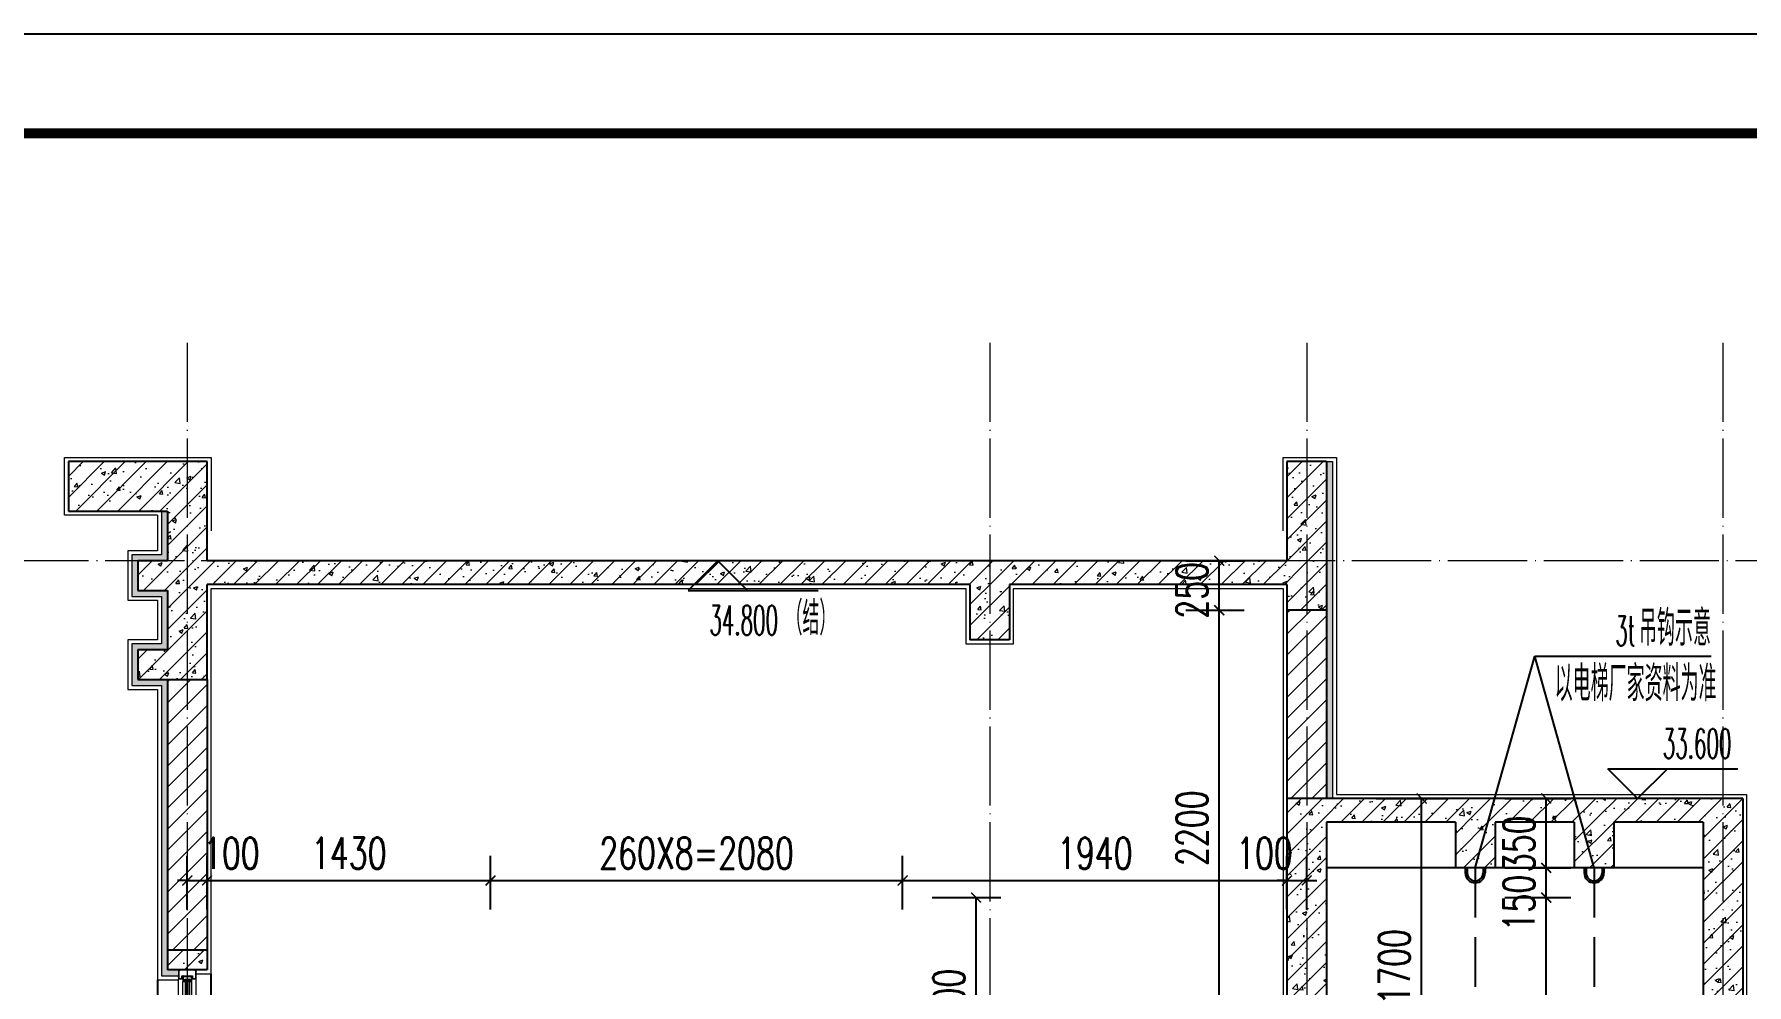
# Model space of a CAD drawing. Extents: x -1058961 to 23600, y -449123 to 2751847.
# Drawn here: x -61607 to -52964, y 42420 to 47216 of the extents above; entities that cross this region are included whole.
import ezdxf

# ---------------------------------------------------------------- set-up
doc = ezdxf.new("R2010")
doc.units = 0
doc.header["$LTSCALE"] = 1000
doc.linetypes.add('DASH', pattern=[0.35, 0.25, -0.1])
doc.linetypes.add('DOTE', pattern=[2.42, 2, -0.2, 0.02, -0.2])
doc.layers.get('0').update_dxf_attribs({"linetype": 'CONTINUOUS'})
doc.layers.get('DEFPOINTS').update_dxf_attribs({"linetype": 'CONTINUOUS'})
for name, color, linetype in [('-TK', 7, 'CONTINUOUS'), ('DIM_ELEV', 3, 'CONTINUOUS'), ('DIM_IDEN', 67, 'CONTINUOUS'), ('PUB_DIM', 3, 'CONTINUOUS'), ('PUB_TEXT', 2, 'CONTINUOUS'), ('WALL', 5, 'CONTINUOUS'), ('尺寸标注', 86, 'CONTINUOUS'), ('看线', 251, 'CONTINUOUS'), ('立面-看线', 251, 'CONTINUOUS'), ('设备', 253, 'CONTINUOUS')]:
    doc.layers.add(name, color=color, linetype=linetype)
for name, color, linetype, lineweight in [('DOTE', 19, 'DOTE', 9), ('PUB_HATCH', 8, 'CONTINUOUS', 9), ('S_WINDOW', 144, 'CONTINUOUS', 15), ('内粉刷', 37, 'CONTINUOUS', 9), ('细细', 250, 'CONTINUOUS', 0)]:
    doc.layers.add(name, color=color, linetype=linetype, lineweight=lineweight)
doc.styles.add('_TCH_DIM', font='SIMPLEX.shx', dxfattribs={"width": 0.7, "bigfont": 'GBCBIG.shx'})
doc.styles.add('_TCH_DIM_T3', font='SIMPLEX', dxfattribs={"width": 0.705882, "bigfont": 'GBCBIG'})
doc.styles.add('DIM_FONT_T3', font='SIMPLEX', dxfattribs={"width": 0.705882, "bigfont": 'GBCBIG'})
doc.dimstyles.new('_TCH_ARCH&&50', dxfattribs={"dimtxt": 157.5, "dimasz": 50, "dimexe": 125, "dimexo": 150, "dimgap": 58.75, "dimtad": 1, "dimdec": 0, "dimzin": 0, "dimdsep": 46, "dimtxsty": '_TCH_DIM_T3', "dimblk": 'ARCHTICK', "dimcen": 0.09, "dimclrt": 7, "dimazin": 0, "dimtfac": 1, "dimtdec": 0, "dimtix": 1, "dimtmove": 2, "dimatfit": 3, "dimldrblk": 'ARCHTICK', "dimfxl": 0, "dimtolj": 1, "dimtzin": 0, "dimarcsym": 0})
pattern_1 = [(315, (-218910.2607, -140541.0897), (-1.767766953, -1.767766953), []), (315, (-218909.0822, -140541.0897), (-1.767766953, -1.767766953), [])]
pattern_2 = [(315, (-218910.2607, -141979.3279), (-1.767766953, -1.767766953), []), (315, (-218909.0822, -141979.3279), (-1.767766953, -1.767766953), [])]
pattern_3 = [(45, (-1018747.41, 119642.004), (-53.03303, 53.03303), [])]
pattern_4 = [(45, (-1018747.41, 119588.15), (-53.0330086, 53.0330086), []), (50, (-1018747.41, 119588.15), (215.178055, -18.82564), [22.5, -247.5]), (355, (-1018747.41, 119588.15), (-41.6254, 225.65764), [18, -198]), (100.4514, (-1018729.48, 119586.58), (173.552815, 206.831863), [19.122057, -210.342634]), (46.1842, (-1018747.4, 119648.15), (320.172315, -49.655704), [33.75, -371.25]), (96.6356, (-1018720.73, 119644), (280.39881, 292.23536), [28.68309, -315.5139]), (351.1842, (-1018747.4, 119648.15), (280.39858, 292.23558), [27, -297]), (21, (-1018717.41, 119633.15), (179.072116, -120.785667), [22.5, -247.5]), (326, (-1018717.41, 119633.15), (72.9946, 217.545014), [18, -198]), (71.4514, (-1018702.49, 119623.08), (252.06679, 96.75915), [19.122057, -210.342634]), (37.5, (-1018747.41, 119588.15), (3.6479566, 99.868156), [0, -195.6, 0, -201, 0, -198.75]), (7.5, (-1018747.41, 119588.15), (78.920861, 118.323514), [0, -114.6, 0, -191.1, 0, -75.75]), (327.5, (-1018814.31, 119588.15), (160.146731, -6.7664615), [0, -75, 0, -234, 0, -310.5]), (317.5, (-1018844.31, 119588.15), (174.95585, 30.031495), [0, -97.5, 0, -155.4, 0, -220.5])]

# ---------------------------------------------------------------- blocks, each defined once
blk = doc.blocks.new('A1')
blk.add_lwpolyline([(0, 59400), (0, 0), (84100, 0), (84100, 59400)], close=True)
at = {"const_width": 100}
blk.add_lwpolyline([(2500, 58400), (2500, 1000), (83100, 1000), (83100, 58400)], close=True, dxfattribs=at)
blk = doc.blocks.new('zrszerf')
at = {"layer": '细细'}
h = blk.add_hatch(dxfattribs=at)
h.set_pattern_fill('金属', color=256, style=0)
h.set_pattern_definition(pattern_1)
h.paths.add_polyline_path([(257694.9, 608543.3), (257714.9, 608543.3), (257714.9, 608556.8), (257764.9, 608556.8), (257764.9, 608543.3), (257784.9, 608543.3), (257784.9, 608588.3), (257694.9, 608588.3)])
h.paths.add_polyline_path([(257712.9, 608558.8), (257712.9, 608545.3), (257696.9, 608545.3), (257696.9, 608586.3), (257782.9, 608586.3), (257782.9, 608545.3), (257766.9, 608545.3), (257766.9, 608558.8)], flags=16)
h = blk.add_hatch(dxfattribs=at)
h.set_pattern_fill('金属', color=256, style=0)
h.set_pattern_definition(pattern_1)
h.paths.add_polyline_path([(257762.4, 608554.8), (257762.4, 608529.8), (257750.4, 608529.8), (257750.4, 608539.8), (257729.4, 608539.8), (257729.4, 608529.8), (257717.4, 608529.8), (257717.4, 608554.8)])
h.paths.add_polyline_path([(257719.4, 608552.8), (257719.4, 608531.8), (257727.4, 608531.8), (257727.4, 608541.8), (257752.4, 608541.8), (257752.4, 608531.8), (257760.4, 608531.8), (257760.4, 608552.8)], flags=16)
h = blk.add_hatch(color=256, dxfattribs=at)
edge = h.paths.add_edge_path()
edge.add_line((257735.4, 608539.8), (257735.4, 608527.8))
edge.add_arc((257739.9, 608519.5), 9.44, 61.51755, 118.48245, ccw=False)
edge.add_line((257744.4, 608527.8), (257744.4, 608539.8))
edge.add_arc((257739.9, 608548.1), 9.44, 241.51755, 298.48245, ccw=False)
h = blk.add_hatch(dxfattribs=at)
h.set_pattern_fill('金属', color=256, style=0)
h.set_pattern_definition(pattern_2)
h.paths.add_polyline_path([(257694.9, 607233.3), (257714.9, 607233.3), (257714.9, 607219.8), (257764.9, 607219.8), (257764.9, 607233.3), (257784.9, 607233.3), (257784.9, 607188.3), (257694.9, 607188.3)])
h.paths.add_polyline_path([(257712.9, 607217.8), (257712.9, 607231.3), (257696.9, 607231.3), (257696.9, 607190.3), (257782.9, 607190.3), (257782.9, 607231.3), (257766.9, 607231.3), (257766.9, 607217.8)], flags=16)
h = blk.add_hatch(dxfattribs=at)
h.set_pattern_fill('金属', color=256, style=0)
h.set_pattern_definition(pattern_2)
h.paths.add_polyline_path([(257762.4, 607221.8), (257762.4, 607246.8), (257750.4, 607246.8), (257750.4, 607236.8), (257729.4, 607236.8), (257729.4, 607246.8), (257717.4, 607246.8), (257717.4, 607221.8)])
h.paths.add_polyline_path([(257719.4, 607223.8), (257719.4, 607244.8), (257727.4, 607244.8), (257727.4, 607234.8), (257752.4, 607234.8), (257752.4, 607244.8), (257760.4, 607244.8), (257760.4, 607223.8)], flags=16)
h = blk.add_hatch(color=256, dxfattribs=at)
edge = h.paths.add_edge_path()
edge.add_line((257735.4, 607236.8), (257735.4, 607248.8))
edge.add_arc((257739.9, 607257.1), 9.44, 241.51755, 298.48245)
edge.add_line((257744.4, 607248.8), (257744.4, 607236.8))
edge.add_arc((257739.9, 607228.5), 9.44, 61.51755, 118.48245)
at = {"layer": 'S_WINDOW'}
for p, q in [((257694.9, 607233.3), (257694.9, 608543.3)), ((257717.4, 607246.8), (257717.4, 608529.8)), ((257762.4, 607246.8), (257762.4, 608529.8)), ((257784.9, 607233.3), (257784.9, 608543.3))]:
    blk.add_line(p, q, dxfattribs=at)
for points in [[(257784.9, 608588.3), (257784.9, 608543.3), (257764.9, 608543.3), (257764.9, 608556.8), (257714.9, 608556.8), (257714.9, 608543.3), (257694.9, 608543.3), (257694.9, 608588.3)], [(257782.9, 608586.3), (257782.9, 608545.3), (257766.9, 608545.3), (257766.9, 608558.8), (257712.9, 608558.8), (257712.9, 608545.3), (257696.9, 608545.3), (257696.9, 608586.3)], [(257762.4, 608554.8), (257762.4, 608529.8), (257750.4, 608529.8), (257750.4, 608539.8), (257729.4, 608539.8), (257729.4, 608529.8), (257717.4, 608529.8), (257717.4, 608554.8)], [(257760.4, 608552.8), (257760.4, 608531.8), (257752.4, 608531.8), (257752.4, 608541.8), (257727.4, 608541.8), (257727.4, 608531.8), (257719.4, 608531.8), (257719.4, 608552.8)], [(257784.9, 607188.3), (257784.9, 607233.3), (257764.9, 607233.3), (257764.9, 607219.8), (257714.9, 607219.8), (257714.9, 607233.3), (257694.9, 607233.3), (257694.9, 607188.3)], [(257782.9, 607190.3), (257782.9, 607231.3), (257766.9, 607231.3), (257766.9, 607217.8), (257712.9, 607217.8), (257712.9, 607231.3), (257696.9, 607231.3), (257696.9, 607190.3)], [(257762.4, 607221.8), (257762.4, 607246.8), (257750.4, 607246.8), (257750.4, 607236.8), (257729.4, 607236.8), (257729.4, 607246.8), (257717.4, 607246.8), (257717.4, 607221.8)], [(257760.4, 607223.8), (257760.4, 607244.8), (257752.4, 607244.8), (257752.4, 607234.8), (257727.4, 607234.8), (257727.4, 607244.8), (257719.4, 607244.8), (257719.4, 607223.8)]]:
    blk.add_lwpolyline(points, close=True, dxfattribs=at)
at = {"layer": '细细'}
for points in [[(257729.4, 608529.8), (257729.4, 607246.8)], [(257735.4, 607248.8), (257735.4, 608539.8)], [(257744.4, 607248.8), (257744.4, 608539.8)], [(257750.4, 608529.8), (257750.4, 607246.8)]]:
    blk.add_lwpolyline(points, dxfattribs=at)
for points in [[(257735.4, 608539.8), (257735.4, 608527.8, -0.253805), (257744.4, 608527.8), (257744.4, 608539.8, -0.253805)], [(257735.4, 607236.8), (257735.4, 607248.8, 0.253805), (257744.4, 607248.8), (257744.4, 607236.8, 0.253805)]]:
    blk.add_lwpolyline(points, format="xyb", close=True, dxfattribs=at)
blk = doc.blocks.new('_ArchTick')
at = {"color": 0, "linetype": 'ByBlock', "const_width": 0.15}
blk.add_lwpolyline([(-0.5, -0.5), (0.5, 0.5)], dxfattribs=at)
blk = doc.blocks.new('*D2626')
at = {"layer": 'DEFPOINTS', "color": 0}
for p in [(-57224.1, 42859.7), (-56852.9, 42859.7), (-57224.1, 41759.7)]:
    blk.add_point(p, dxfattribs=at)
at = {"layer": '尺寸标注', "color": 0, "lineweight": -2}
for p, q in [((-57074.1, 42859.7), (-56727.9, 42859.7)), ((-56852.9, 41759.7), (-56852.9, 42859.7)), ((-57074.1, 41759.7), (-56727.9, 41759.7))]:
    blk.add_line(p, q, dxfattribs=at)
at = {"layer": '尺寸标注', "color": 0, "lineweight": -2, "xscale": 50, "yscale": 50, "zscale": 50}
for p, rotation in [((-56852.9, 42859.7), 90), ((-56852.9, 41759.7), 270)]:
    blk.add_blockref('_ArchTick', p, dxfattribs=dict(at, rotation=rotation))
at = {"layer": '尺寸标注', "color": 7, "insert": (-56990.4, 42309.7), "char_height": 157.5, "attachment_point": 5, "rotation": 90, "style": '_TCH_DIM_T3'}
blk.add_mtext('\\A1;1100', dxfattribs=at)
blk = doc.blocks.new('*D2644')
at = {"layer": 'DEFPOINTS', "color": 0}
for p in [(-55944.9, 44559.7), (-55625.9, 44559.7), (-55944.9, 44309.7)]:
    blk.add_point(p, dxfattribs=at)
at = {"layer": '尺寸标注', "color": 0, "lineweight": -2}
for p, q in [((-55794.9, 44559.7), (-55500.9, 44559.7)), ((-55625.9, 44309.7), (-55625.9, 44559.7)), ((-55794.9, 44309.7), (-55500.9, 44309.7))]:
    blk.add_line(p, q, dxfattribs=at)
at = {"layer": '尺寸标注', "color": 0, "lineweight": -2, "xscale": 50, "yscale": 50, "zscale": 50}
for p, rotation in [((-55625.9, 44559.7), 90), ((-55625.9, 44309.7), 270)]:
    blk.add_blockref('_ArchTick', p, dxfattribs=dict(at, rotation=rotation))
at = {"layer": '尺寸标注', "color": 7, "insert": (-55763.4, 44410.3), "char_height": 157.5, "attachment_point": 5, "rotation": 90, "style": '_TCH_DIM_T3'}
blk.add_mtext('\\A1;250', dxfattribs=at)
blk = doc.blocks.new('*D2645')
at = {"layer": 'DEFPOINTS', "color": 0}
for p in [(-55944.9, 44309.7), (-55625.9, 44309.7), (-55944.9, 42109.7)]:
    blk.add_point(p, dxfattribs=at)
at = {"layer": '尺寸标注', "color": 0, "lineweight": -2}
for p, q in [((-55794.9, 44309.7), (-55500.9, 44309.7)), ((-55625.9, 42109.7), (-55625.9, 44309.7)), ((-55794.9, 42109.7), (-55500.9, 42109.7))]:
    blk.add_line(p, q, dxfattribs=at)
at = {"layer": '尺寸标注', "color": 0, "lineweight": -2, "xscale": 50, "yscale": 50, "zscale": 50}
for p, rotation in [((-55625.9, 44309.7), 90), ((-55625.9, 42109.7), 270)]:
    blk.add_blockref('_ArchTick', p, dxfattribs=dict(at, rotation=rotation))
at = {"layer": '尺寸标注', "color": 7, "insert": (-55763.4, 43209.7), "char_height": 157.5, "attachment_point": 5, "rotation": 90, "style": '_TCH_DIM_T3'}
blk.add_mtext('\\A1;2200', dxfattribs=at)
blk = doc.blocks.new('*D2658')
at = {"layer": 'DEFPOINTS', "color": 0}
for p in [(-54984.1, 43359.7), (-54604.5, 43359.7), (-54984.1, 41659.7)]:
    blk.add_point(p, dxfattribs=at)
at = {"layer": 'PUB_DIM', "color": 0, "lineweight": -2}
for p, q in [((-54834.1, 43359.7), (-54479.5, 43359.7)), ((-54604.5, 41659.7), (-54604.5, 43359.7)), ((-54834.1, 41659.7), (-54479.5, 41659.7))]:
    blk.add_line(p, q, dxfattribs=at)
at = {"layer": 'PUB_DIM', "color": 0, "lineweight": -2, "xscale": 50, "yscale": 50, "zscale": 50}
for p, rotation in [((-54604.5, 43359.7), 90), ((-54604.5, 41659.7), 270)]:
    blk.add_blockref('_ArchTick', p, dxfattribs=dict(at, rotation=rotation))
at = {"layer": 'PUB_DIM', "color": 7, "insert": (-54742, 42509.7), "char_height": 157.5, "attachment_point": 5, "rotation": 90, "style": '_TCH_DIM_T3'}
blk.add_mtext('\\A1;1700', dxfattribs=at)
blk = doc.blocks.new('*D2659')
at = {"layer": 'DEFPOINTS', "color": 0}
for p in [(-55184.1, 42945.9), (-55284.1, 42650.1), (-55184.1, 42650.1)]:
    blk.add_point(p, dxfattribs=at)
at = {"layer": '尺寸标注', "color": 0, "lineweight": -2}
for p, q in [((-55284.1, 42800.1), (-55284.1, 43070.9)), ((-55184.1, 42800.1), (-55184.1, 43070.9)), ((-55284.1, 42945.9), (-55334.1, 42945.9)), ((-55284.1, 42945.9), (-55184.1, 42945.9)), ((-55184.1, 42945.9), (-55134.1, 42945.9))]:
    blk.add_line(p, q, dxfattribs=at)
at = {"layer": '尺寸标注', "color": 0, "lineweight": -2, "xscale": 50, "yscale": 50, "zscale": 50}
blk.add_blockref('_ArchTick', (-55284.1, 42945.9), dxfattribs=at)
at = {"layer": '尺寸标注', "color": 0, "lineweight": -2, "xscale": 50, "yscale": 50, "zscale": 50, "rotation": 180}
blk.add_blockref('_ArchTick', (-55184.1, 42945.9), dxfattribs=at)
at = {"layer": '尺寸标注', "color": 7, "insert": (-55397.9, 43083.4), "char_height": 157.5, "attachment_point": 5, "style": '_TCH_DIM_T3'}
blk.add_mtext('\\A1;100', dxfattribs=at)
blk = doc.blocks.new('*D2660')
at = {"layer": 'DEFPOINTS', "color": 0}
for p in [(-55284.1, 42945.9), (-57224, 42650.1), (-55284.1, 42650.1)]:
    blk.add_point(p, dxfattribs=at)
at = {"layer": '尺寸标注', "color": 0, "lineweight": -2}
for p, q in [((-57224, 42800.1), (-57224, 43070.9)), ((-55284.1, 42800.1), (-55284.1, 43070.9)), ((-57224, 42945.9), (-55284.1, 42945.9))]:
    blk.add_line(p, q, dxfattribs=at)
at = {"layer": '尺寸标注', "color": 0, "lineweight": -2, "xscale": 50, "yscale": 50, "zscale": 50, "rotation": 180}
blk.add_blockref('_ArchTick', (-57224, 42945.9), dxfattribs=at)
at = {"layer": '尺寸标注', "color": 0, "lineweight": -2, "xscale": 50, "yscale": 50, "zscale": 50}
blk.add_blockref('_ArchTick', (-55284.1, 42945.9), dxfattribs=at)
at = {"layer": '尺寸标注', "color": 7, "insert": (-56254.1, 43083.4), "char_height": 157.5, "attachment_point": 5, "style": '_TCH_DIM_T3'}
blk.add_mtext('\\A1;1940', dxfattribs=at)
blk = doc.blocks.new('*D2661')
at = {"layer": 'DEFPOINTS', "color": 0}
for p in [(-57224, 42945.9), (-59304, 42650.1), (-57224, 42650.1)]:
    blk.add_point(p, dxfattribs=at)
at = {"layer": '尺寸标注', "color": 0, "lineweight": -2}
for p, q in [((-59304, 42800.1), (-59304, 43070.9)), ((-57224, 42800.1), (-57224, 43070.9)), ((-59304, 42945.9), (-57224, 42945.9))]:
    blk.add_line(p, q, dxfattribs=at)
at = {"layer": '尺寸标注', "color": 0, "lineweight": -2, "xscale": 50, "yscale": 50, "zscale": 50, "rotation": 180}
blk.add_blockref('_ArchTick', (-59304, 42945.9), dxfattribs=at)
at = {"layer": '尺寸标注', "color": 0, "lineweight": -2, "xscale": 50, "yscale": 50, "zscale": 50}
blk.add_blockref('_ArchTick', (-57224, 42945.9), dxfattribs=at)
at = {"layer": '尺寸标注', "color": 7, "insert": (-58264, 43083.4), "char_height": 157.5, "attachment_point": 5, "style": '_TCH_DIM_T3'}
blk.add_mtext('\\A1;260X8=2080', dxfattribs=at)
blk = doc.blocks.new('*D2662')
at = {"layer": 'DEFPOINTS', "color": 0}
for p in [(-59304, 42945.9), (-60734.1, 42650.1), (-59304, 42650.1)]:
    blk.add_point(p, dxfattribs=at)
at = {"layer": '尺寸标注', "color": 0, "lineweight": -2}
for p, q in [((-60734.1, 42800.1), (-60734.1, 43070.9)), ((-59304, 42800.1), (-59304, 43070.9)), ((-60734.1, 42945.9), (-59304, 42945.9))]:
    blk.add_line(p, q, dxfattribs=at)
at = {"layer": '尺寸标注', "color": 0, "lineweight": -2, "xscale": 50, "yscale": 50, "zscale": 50, "rotation": 180}
blk.add_blockref('_ArchTick', (-60734.1, 42945.9), dxfattribs=at)
at = {"layer": '尺寸标注', "color": 0, "lineweight": -2, "xscale": 50, "yscale": 50, "zscale": 50}
blk.add_blockref('_ArchTick', (-59304, 42945.9), dxfattribs=at)
at = {"layer": '尺寸标注', "color": 7, "insert": (-60019.1, 43083.4), "char_height": 157.5, "attachment_point": 5, "style": '_TCH_DIM_T3'}
blk.add_mtext('\\A1;1430', dxfattribs=at)
blk = doc.blocks.new('*D2663')
at = {"layer": 'DEFPOINTS', "color": 0}
for p in [(-60734.1, 42945.9), (-60834.1, 42650.1), (-60734.1, 42650.1)]:
    blk.add_point(p, dxfattribs=at)
at = {"layer": '尺寸标注', "color": 0, "lineweight": -2}
for p, q in [((-60834.1, 42800.1), (-60834.1, 43070.9)), ((-60734.1, 42800.1), (-60734.1, 43070.9)), ((-60834.1, 42945.9), (-60884.1, 42945.9)), ((-60834.1, 42945.9), (-60734.1, 42945.9)), ((-60734.1, 42945.9), (-60684.1, 42945.9))]:
    blk.add_line(p, q, dxfattribs=at)
at = {"layer": '尺寸标注', "color": 0, "lineweight": -2, "xscale": 50, "yscale": 50, "zscale": 50}
blk.add_blockref('_ArchTick', (-60834.1, 42945.9), dxfattribs=at)
at = {"layer": '尺寸标注', "color": 0, "lineweight": -2, "xscale": 50, "yscale": 50, "zscale": 50, "rotation": 180}
blk.add_blockref('_ArchTick', (-60734.1, 42945.9), dxfattribs=at)
at = {"layer": '尺寸标注', "color": 7, "insert": (-60611.9, 43083.4), "char_height": 157.5, "attachment_point": 5, "style": '_TCH_DIM_T3'}
blk.add_mtext('\\A1;100', dxfattribs=at)
blk = doc.blocks.new('*D2666')
at = {"layer": 'DEFPOINTS', "color": 0}
for p in [(-54334.1, 42859.7), (-53975.7, 42859.7), (-54334.1, 38759.7)]:
    blk.add_point(p, dxfattribs=at)
at = {"layer": 'PUB_DIM', "color": 0, "lineweight": -2}
for p, q in [((-54184.1, 42859.7), (-53850.7, 42859.7)), ((-53975.7, 38759.7), (-53975.7, 42859.7)), ((-54184.1, 38759.7), (-53850.7, 38759.7))]:
    blk.add_line(p, q, dxfattribs=at)
at = {"layer": 'PUB_DIM', "color": 0, "lineweight": -2, "xscale": 50, "yscale": 50, "zscale": 50}
for p, rotation in [((-53975.7, 42859.7), 90), ((-53975.7, 38759.7), 270)]:
    blk.add_blockref('_ArchTick', p, dxfattribs=dict(at, rotation=rotation))
at = {"layer": 'PUB_DIM', "color": 7, "insert": (-54113.2, 40809.7), "char_height": 157.5, "attachment_point": 5, "rotation": 90, "style": '_TCH_DIM_T3'}
blk.add_mtext('\\A1;4100', dxfattribs=at)
blk = doc.blocks.new('*D2667')
at = {"layer": 'DEFPOINTS', "color": 0}
for p in [(-54334.1, 43009.7), (-53975.7, 43009.7), (-54334.1, 42859.7)]:
    blk.add_point(p, dxfattribs=at)
at = {"layer": 'PUB_DIM', "color": 0, "lineweight": -2}
for p, q in [((-54184.1, 43009.7), (-53850.7, 43009.7)), ((-53975.7, 42859.7), (-53975.7, 43009.7)), ((-54184.1, 42859.7), (-53850.7, 42859.7))]:
    blk.add_line(p, q, dxfattribs=at)
at = {"layer": 'PUB_DIM', "color": 0, "lineweight": -2, "xscale": 50, "yscale": 50, "zscale": 50}
for p, rotation in [((-53975.7, 43009.7), 90), ((-53975.7, 42859.7), 270)]:
    blk.add_blockref('_ArchTick', p, dxfattribs=dict(at, rotation=rotation))
at = {"layer": 'PUB_DIM', "color": 7, "insert": (-54113.2, 42831.5), "char_height": 157.5, "attachment_point": 5, "rotation": 90, "style": '_TCH_DIM_T3'}
blk.add_mtext('\\A1;150', dxfattribs=at)
blk = doc.blocks.new('*D2668')
at = {"layer": 'DEFPOINTS', "color": 0}
for p in [(-54334.1, 43359.7), (-53975.7, 43359.7), (-54334.1, 43009.7)]:
    blk.add_point(p, dxfattribs=at)
at = {"layer": 'PUB_DIM', "color": 0, "lineweight": -2}
for p, q in [((-54184.1, 43359.7), (-53850.7, 43359.7)), ((-53975.7, 43009.7), (-53975.7, 43359.7)), ((-54184.1, 43009.7), (-53850.7, 43009.7))]:
    blk.add_line(p, q, dxfattribs=at)
at = {"layer": 'PUB_DIM', "color": 0, "lineweight": -2, "xscale": 50, "yscale": 50, "zscale": 50}
for p, rotation in [((-53975.7, 43359.7), 90), ((-53975.7, 43009.7), 270)]:
    blk.add_blockref('_ArchTick', p, dxfattribs=dict(at, rotation=rotation))
at = {"layer": 'PUB_DIM', "color": 7, "insert": (-54113.2, 43130.8), "char_height": 157.5, "attachment_point": 5, "rotation": 90, "style": '_TCH_DIM_T3'}
blk.add_mtext('\\A1;350', dxfattribs=at)

msp = doc.modelspace()

# ---------------------------------------------------------------- hatches: boundary and pattern name
at = {"layer": 'PUB_HATCH'}
h = msp.add_hatch(dxfattribs=at)
h.set_pattern_fill('钢筋混凝土', color=256, scale=30, style=0)
h.set_pattern_definition(pattern_4)
h.paths.add_polyline_path([(-60734.1, 43959.73), (-60734.1, 45059.73), (-61434.1, 45059.73), (-61434.1, 44809.73), (-60934.1, 44809.73), (-60934.1, 44559.73), (-61084.1, 44559.73), (-61084.1, 44409.73), (-60934.1, 44409.73), (-60934.1, 44109.73), (-61084.1, 44109.73), (-61084.1, 43959.73)])
h = msp.add_hatch(dxfattribs=at)
h.set_pattern_fill('钢筋混凝土', color=256, scale=30, style=0)
h.set_pattern_definition(pattern_4)
h.paths.add_polyline_path([(-55284.1, 45059.73), (-55284.08, 44559.73), (-55217.41, 44519.74), (-55084.08, 44559.74), (-55084.1, 45059.74)])
h = msp.add_hatch(dxfattribs=at)
h.set_pattern_fill('钢筋混凝土', color=256, scale=30, style=0)
h.set_pattern_definition(pattern_4)
h.paths.add_polyline_path([(-60734.1, 44559.73), (-60734.1, 44439.73), (-56884.1, 44439.73), (-56784.1, 44479.73), (-56784.1, 44559.73)])
h = msp.add_hatch(dxfattribs=at)
h.set_pattern_fill('钢筋混凝土', color=256, scale=30, style=0)
h.set_pattern_definition(pattern_4)
h.paths.add_polyline_path([(-55217.41, 44519.74), (-55284.08, 44559.73), (-56784.1, 44559.73), (-56784.1, 44479.73), (-56684.1, 44439.73), (-55284.08, 44439.73)])
h = msp.add_hatch(dxfattribs=at)
h.set_pattern_fill('钢筋混凝土', color=256, scale=30, style=0)
h.set_pattern_definition(pattern_4)
h.paths.add_polyline_path([(-55217.41, 44519.74), (-55284.08, 44439.73), (-55284.07, 44309.73), (-55084.07, 44309.74), (-55084.08, 44559.74)])
h = msp.add_hatch(dxfattribs=at)
h.set_pattern_fill('钢筋混凝土', color=256, scale=30, style=0)
h.set_pattern_definition(pattern_4)
h.paths.add_polyline_path([(-56784.1, 44479.73), (-56884.1, 44439.73), (-56884.1, 44159.73), (-56684.1, 44159.73), (-56684.1, 44439.73)])
h = msp.add_hatch(dxfattribs=at)
h.set_pattern_fill('普通砖', color=256, scale=30, style=0)
h.set_pattern_definition(pattern_3)
h.paths.add_polyline_path([(-55084.07, 44309.74), (-55284.07, 44309.74), (-55284.08, 43359.74), (-55084.08, 43359.73)])
h = msp.add_hatch(dxfattribs=at)
h.set_pattern_fill('普通砖', color=256, scale=30, style=0)
h.set_pattern_definition(pattern_3)
h.paths.add_polyline_path([(-60734.1, 43959.73), (-60834.13, 43959.73), (-60934.06, 43959.73), (-60934.04, 42594.75), (-60734.04, 42594.75), (-60734.06, 43959.74)])
h = msp.add_hatch(dxfattribs=at)
h.set_pattern_fill('钢筋混凝土', color=256, scale=30, style=0)
h.set_pattern_definition(pattern_4)
h.paths.add_polyline_path([(-55084.09, 43239.73), (-55284.08, 43359.73), (-55284.16, 41609.76), (-55217.45, 41609.85), (-55084.16, 41609.75)])
h = msp.add_hatch(dxfattribs=at)
h.set_pattern_fill('钢筋混凝土', color=256, scale=30, style=0)
h.set_pattern_definition(pattern_4)
h.paths.add_polyline_path([(-54334.11, 43279.73), (-54334.11, 43359.73), (-55284.08, 43359.73), (-55084.09, 43239.73), (-54434.11, 43239.73)])
h = msp.add_hatch(dxfattribs=at)
h.set_pattern_fill('钢筋混凝土', color=256, scale=30, style=0)
h.set_pattern_definition(pattern_4)
h.paths.add_polyline_path([(-53734.13, 43279.73), (-53734.13, 43359.73), (-54334.11, 43359.73), (-54334.11, 43279.73), (-54234.11, 43239.73), (-53834.13, 43239.73)])
h = msp.add_hatch(dxfattribs=at)
h.set_pattern_fill('钢筋混凝土', color=256, scale=30, style=0)
h.set_pattern_definition(pattern_4)
h.paths.add_polyline_path([(-53184.1, 43239.73), (-52984.1, 43359.73), (-53734.13, 43359.73), (-53734.13, 43279.73), (-53634.13, 43239.73)])
h = msp.add_hatch(dxfattribs=at)
h.set_pattern_fill('钢筋混凝土', color=256, scale=30, style=0)
h.set_pattern_definition(pattern_4)
h.paths.add_polyline_path([(-52984.1, 43359.73), (-53184.1, 43239.73), (-53184.1, 41659.73), (-53050.76, 41619.73), (-52984.1, 41659.73)])
h = msp.add_hatch(dxfattribs=at)
h.set_pattern_fill('钢筋混凝土', color=256, scale=30, style=0)
h.set_pattern_definition(pattern_4)
h.paths.add_polyline_path([(-54334.11, 43279.73), (-54434.11, 43239.73), (-54434.11, 43009.73), (-54234.11, 43009.73), (-54234.11, 43239.73)])
h = msp.add_hatch(dxfattribs=at)
h.set_pattern_fill('钢筋混凝土', color=256, scale=30, style=0)
h.set_pattern_definition(pattern_4)
h.paths.add_polyline_path([(-53734.13, 43279.73), (-53834.13, 43239.73), (-53834.13, 43009.73), (-53634.13, 43009.73), (-53634.13, 43239.73)])
h = msp.add_hatch(dxfattribs=at)
h.set_pattern_fill('钢筋混凝土', color=256, scale=30, style=0)
h.set_pattern_definition(pattern_4)
h.paths.add_polyline_path([(-60934.11, 42594.75), (-60934.11, 42494.76), (-60734.11, 42494.75), (-60734.11, 42594.75)])
at = {"layer": '立面-看线'}
h = msp.add_hatch(dxfattribs=at)
h.set_pattern_fill('HONEY', color=256, scale=7)
h.set_pattern_definition([(0, (-866107.341, -341317.214), (16.66875, 9.623705), [11.1125, -22.225]), (120, (-866107.341, -341317.214), (-16.66874801, 9.62370845), [11.1125, -22.225]), (60, (-866107.341, -341317.214), (1.99e-06, 19.24741345), [-22.225, 11.1125])])
h.paths.add_polyline_path([(-55054.1, 45029.74), (-55054.1, 45059.74), (-55084.1, 45059.74), (-55084.1, 43359.73), (-55054.1, 43359.73), (-55054.1, 45029.74)])
h = msp.add_hatch(dxfattribs=at)
h.set_pattern_fill('HONEY', color=256, scale=7)
h.set_pattern_definition([(0, (-871987.282, -343837.201), (16.66875, 9.623705), [11.1125, -22.225]), (120, (-871987.282, -343837.201), (-16.66874801, 9.62370845), [11.1125, -22.225]), (60, (-871987.282, -343837.201), (1.99e-06, 19.24741345), [-22.225, 11.1125])])
h.paths.add_polyline_path([(-60934.04, 43959.73), (-61084.1, 43959.73), (-61084.1, 44109.73), (-60934.04, 44109.73), (-60934.04, 44409.73), (-61084.1, 44409.73), (-61084.1, 44559.73), (-60934.04, 44559.73), (-60934.04, 44809.73), (-60964.1, 44809.73), (-60964.1, 44589.73), (-61114.1, 44589.73), (-61114.1, 44379.73), (-60964.1, 44379.73), (-60964.1, 44139.73), (-61114.1, 44139.73), (-61114.1, 43929.73), (-60964.1, 43929.73), (-60964.04, 42464.76), (-60879.04, 42464.76), (-60879.04, 42494.75), (-60934.04, 42494.75)])

# ---------------------------------------------------------------- linework, layer by layer
at = {"layer": 'DIM_ELEV', "color": 3}
for p, q in [((-58156.19, 44559.73), (-58306.19, 44409.73)), ((-58156.19, 44559.73), (-58006.19, 44409.73)), ((-58306.19, 44409.73), (-57650.19, 44409.73))]:
    msp.add_line(p, q, dxfattribs=at)
at = {"layer": 'DIM_ELEV'}
for p, q in [((-53514.37, 43359.72), (-53664.37, 43509.72)), ((-53664.37, 43509.72), (-53008.37, 43509.72)), ((-53514.37, 43359.72), (-53364.37, 43509.72))]:
    msp.add_line(p, q, dxfattribs=at)
at = {"layer": 'DIM_IDEN'}
for p, q in [((-54334.12, 43009.73), (-54033.96, 44078.23)), ((-53733.81, 43009.73), (-54033.96, 44078.23)), ((-54033.96, 44078.23), (-53143.47, 44078.23))]:
    msp.add_line(p, q, dxfattribs=at)
at = {"layer": 'DOTE', "color": 1, "linetype": 'DOTE', "ltscale": 0.2}
for p, q in [((-60834.1, 45659.73), (-60834.08, 21082.73)), ((-56784.1, 45659.73), (-56784.08, 21082.73)), ((-55184.1, 45659.73), (-55184.08, 21082.73)), ((-53084.1, 45659.73), (-53084.08, 21082.73)), ((-50684.04, 44559.73), (-66161.1, 44559.73))]:
    msp.add_line(p, q, dxfattribs=at)
at = {"layer": 'PUB_HATCH', "color": 215}
for points in [[(-55084.1, 45059.74), (-55054.1, 45059.74), (-55054.1, 43359.73)], [(-60964.1, 44809.73), (-60964.1, 44589.73), (-61114.1, 44589.73), (-61114.1, 44379.73), (-60964.1, 44379.73), (-60964.1, 44139.73), (-61114.1, 44139.73), (-61114.1, 43929.73), (-60964.1, 43929.73), (-60964.04, 42464.74), (-60879.11, 42464.77)]]:
    msp.add_lwpolyline(points, dxfattribs=at)
at = {"layer": 'WALL'}
for p, q in [((-60734.1, 45059.73), (-61434.1, 45059.73)), ((-61434.1, 45059.73), (-61434.1, 44809.73)), ((-60734.1, 44559.73), (-60734.1, 45059.73)), ((-55084.1, 45059.74), (-55284.1, 45059.73)), ((-55284.1, 45059.73), (-55284.08, 44559.73)), ((-55084.1, 45059.74), (-55084.08, 44559.74)), ((-61434.1, 44809.73), (-60934.1, 44809.73)), ((-60934.1, 44809.73), (-60934.1, 44559.73)), ((-60934.1, 44559.73), (-61084.1, 44559.73)), ((-61084.1, 44559.73), (-61084.1, 44409.73)), ((-56784.1, 44559.73), (-60734.1, 44559.73)), ((-55284.08, 44559.73), (-56784.1, 44559.73)), ((-55084.08, 44559.74), (-55084.07, 44309.74)), ((-60734.1, 43959.73), (-60734.1, 44439.73)), ((-56884.1, 44439.73), (-60734.1, 44439.73)), ((-56884.1, 44439.73), (-56884.1, 44159.73)), ((-55284.08, 44439.73), (-56684.1, 44439.73)), ((-56684.1, 44439.73), (-56684.1, 44159.73)), ((-55284.08, 44439.73), (-55284.07, 44309.73)), ((-61084.1, 44409.73), (-60934.1, 44409.73)), ((-60934.1, 44409.73), (-60934.1, 44109.73)), ((-55284.07, 44309.74), (-55284.08, 43359.74)), ((-55084.07, 44309.74), (-55284.07, 44309.73)), ((-55084.07, 44309.74), (-55084.08, 43359.73)), ((-60934.1, 44109.73), (-61084.1, 44109.73)), ((-61084.1, 44109.73), (-61084.1, 43959.73)), ((-56684.1, 44159.73), (-56884.1, 44159.73)), ((-61084.1, 43959.73), (-60734.1, 43959.73)), ((-60934.06, 43959.73), (-60934.04, 42594.75)), ((-60734.06, 43959.74), (-60734.1, 43959.74)), ((-60734.06, 43959.74), (-60734.04, 42594.75)), ((-55284.08, 43359.73), (-55284.16, 41609.76)), ((-54334.11, 43359.73), (-55284.08, 43359.73)), ((-53734.13, 43359.73), (-54334.11, 43359.73)), ((-52984.1, 43359.73), (-53734.13, 43359.73)), ((-52984.1, 43359.73), (-52984.1, 41659.73)), ((-55084.09, 43239.73), (-55084.16, 41609.75)), ((-54434.11, 43239.73), (-55084.09, 43239.73)), ((-54434.11, 43239.73), (-54434.11, 43009.73)), ((-54234.11, 43239.73), (-54234.11, 43009.73)), ((-53834.13, 43239.73), (-54234.11, 43239.73)), ((-53834.13, 43239.73), (-53834.13, 43009.73)), ((-53184.1, 43239.73), (-53634.13, 43239.73)), ((-53634.13, 43239.73), (-53634.13, 43009.73)), ((-53184.1, 43239.73), (-53184.1, 41659.73)), ((-54234.11, 43009.73), (-54434.11, 43009.73)), ((-53634.13, 43009.73), (-53834.13, 43009.73)), ((-60934.11, 42594.75), (-60934.11, 42494.76)), ((-60734.11, 42594.75), (-60934.11, 42594.75)), ((-60734.11, 42594.75), (-60734.11, 42494.75)), ((-60734.11, 42494.75), (-60934.11, 42494.76))]:
    msp.add_line(p, q, dxfattribs=at)
at = {"layer": '内粉刷'}
for points in [[(-60984.1, 44789.73), (-61454.1, 44789.73), (-61454.1, 45079.73), (-60714.1, 45079.73), (-60714.1, 44709.73)], [(-55304.09, 44709.73), (-55304.1, 45079.73), (-55034.1, 45079.74), (-55034.1, 43379.73)], [(-60984.1, 44789.73), (-60984.1, 44609.73), (-61134.1, 44609.73), (-61134.1, 44359.73), (-60984.1, 44359.73), (-60984.1, 44159.73), (-61134.1, 44159.73), (-61134.1, 43909.73), (-60984.1, 43909.73), (-60984.04, 42444.73), (-60879.1, 42444.77)], [(-60789.13, 42474.77), (-60714.04, 42474.75), (-60714.1, 44419.73), (-56904.1, 44419.73)], [(-56904.1, 44419.73), (-56904.1, 44139.73), (-56664.1, 44139.73), (-56664.1, 44419.73)], [(-56664.1, 44419.73), (-55304.08, 44419.73), (-55304.1, 41644.73)], [(-55034.1, 43379.73), (-52964.1, 43379.73), (-52964.11, 41809.73)]]:
    msp.add_lwpolyline(points, dxfattribs=at)
at = {"layer": '看线'}
for p, q in [((-53184.1, 43009.74), (-55084.1, 43009.76)), ((-60984.12, 42444.91), (-60984.12, 41144.91)), ((-60714.12, 41114.91), (-60714.12, 42474.91))]:
    msp.add_line(p, q, dxfattribs=at)
at = {"layer": '设备', "color": 206}
for p, q in [((-54384.12, 43009.73), (-54384.12, 42984.15)), ((-54374.12, 43009.73), (-54374.12, 42984.15)), ((-54294.12, 43009.73), (-54294.12, 42984.15)), ((-54284.12, 43009.73), (-54284.12, 42984.15)), ((-53784.13, 43009.73), (-53784.13, 42984.15)), ((-53774.13, 43009.73), (-53774.13, 42984.15)), ((-53694.13, 43009.73), (-53694.13, 42984.15)), ((-53684.13, 43009.73), (-53684.13, 42984.15))]:
    msp.add_line(p, q, dxfattribs=at)
at = {"layer": '设备', "color": 206, "linetype": 'DASH'}
for p, q in [((-54334.12, 43009.73), (-54334.12, 25709.73)), ((-53733.81, 43009.74), (-53734.04, 25709.73))]:
    msp.add_line(p, q, dxfattribs=at)
at = {"layer": '设备', "color": 206}
for centre, radius in [((-54334.12, 42984.15), 50), ((-54334.12, 42984.15), 40), ((-53734.13, 42984.15), 50), ((-53734.13, 42984.15), 40)]:
    msp.add_arc(centre, radius, 180.000013, 0.000013, dxfattribs=at)

# ---------------------------------------------------------------- block references
at = {"layer": '-TK', "xscale": 0.5, "yscale": 0.5, "zscale": 0.5}
msp.add_blockref('A1', (-86276.7, 17516.33), dxfattribs=at)
at = {"xscale": -1}
msp.add_blockref('zrszerf', (196905.8, -566093.41), dxfattribs=at)

# ---------------------------------------------------------------- texts
at = {"layer": 'DIM_ELEV', "color": 7, "style": '_TCH_DIM'}
for s, height, width, p in [('（结）', 168.794, 0.7, (-57814.3, 44184.68)), ('34.800', 148.75, 0.494118, (-58199.3, 44184.68))]:
    msp.add_text(s, height=height, dxfattribs=dict(at, width=width)).set_placement(p)
at = {"layer": 'PUB_TEXT'}
for s, height, style, width, p in [('3t', 148.75, 'DIM_FONT_T3', 0.49827, (-53627.42, 44130.73)), ('吊钩示意', 178.723, 'DIM_FONT_T3', 0.705882, (-53507.42, 44130.73)), ('以电梯厂家资料为准', 178.723, 'DIM_FONT_T3', 0.705882, (-53933.2, 43850.73)), ('33.600', 148.75, '_TCH_DIM', 0.494118, (-53387.37, 43562.22))]:
    msp.add_text(s, height=height, dxfattribs=dict(at, style=style, width=width)).set_placement(p)

# ---------------------------------------------------------------- dimensions: what is measured, and where the dimension line sits
at = {"layer": 'PUB_DIM'}
for p1, p2, distance, picture, middle in [((-54984.06, 41659.73), (-54984.06, 43359.73), -379.54, '*D2658', (-54742.02, 42509.73)), ((-54334.12, 38759.73), (-54334.12, 42859.73), -358.41, '*D2666', (-54113.21, 40809.73))]:
    dim = msp.add_aligned_dim(p1=p1, p2=p2, distance=distance, dimstyle='_TCH_ARCH&&50', dxfattribs=at)
    dim.commit()
    dim.dimension.update_dxf_attribs({"geometry": picture, "text_midpoint": middle})
for base, p1, p2, picture, middle in [((-53975.71, 43359.73), (-54334.12, 43009.73), (-54334.12, 43359.73), '*D2668', (-54113.21, 43130.82)), ((-53975.71, 43009.73), (-54334.12, 42859.73), (-54334.12, 43009.73), '*D2667', (-54113.21, 42831.54))]:
    dim = msp.add_linear_dim(base=base, p1=p1, p2=p2, angle=90, dimstyle='_TCH_ARCH&&50', dxfattribs=at)
    dim.commit()
    dim.dimension.update_dxf_attribs({"geometry": picture, "text_midpoint": middle, "dimtype": 161})
at = {"layer": '尺寸标注', "color": 106}
for base, p1, p2, angle, picture, middle in [((-55625.94, 44559.73), (-55944.87, 44309.73), (-55944.87, 44559.73), 90, '*D2644', (-55763.44, 44410.32)), ((-60734.12, 42945.92), (-60834.1, 42650.07), (-60734.12, 42650.07), 0, '*D2663', (-60611.88, 43083.42)), ((-55184.1, 42945.92), (-55284.15, 42650.07), (-55184.1, 42650.07), 0, '*D2659', (-55397.91, 43083.42))]:
    dim = msp.add_linear_dim(base=base, p1=p1, p2=p2, angle=angle, dimstyle='_TCH_ARCH&&50', dxfattribs=at)
    dim.commit()
    dim.dimension.update_dxf_attribs({"geometry": picture, "text_midpoint": middle, "dimtype": 161})
for p1, p2, distance, picture, middle in [((-55944.87, 42109.71), (-55944.87, 44309.73), -318.93, '*D2645', (-55763.44, 43209.72)), ((-60734.12, 42650.07), (-59303.98, 42650.07), 295.86, '*D2662', (-60019.05, 43083.42)), ((-57223.98, 42650.07), (-55284.15, 42650.07), 295.86, '*D2660', (-56254.06, 43083.42)), ((-57224.09, 41759.73), (-57224.09, 42859.73), -371.15, '*D2626', (-56990.44, 42309.73))]:
    dim = msp.add_aligned_dim(p1=p1, p2=p2, distance=distance, dimstyle='_TCH_ARCH&&50', dxfattribs=at)
    dim.commit()
    dim.dimension.update_dxf_attribs({"geometry": picture, "text_midpoint": middle})
dim = msp.add_aligned_dim(p1=(-59303.98, 42650.07), p2=(-57223.98, 42650.07), distance=295.86, text='260X8=2080', dimstyle='_TCH_ARCH&&50', dxfattribs=at)
dim.commit()
dim.dimension.update_dxf_attribs({"geometry": '*D2661', "text_midpoint": (-58263.98, 43083.42)})

doc.saveas('drawing.dxf')
